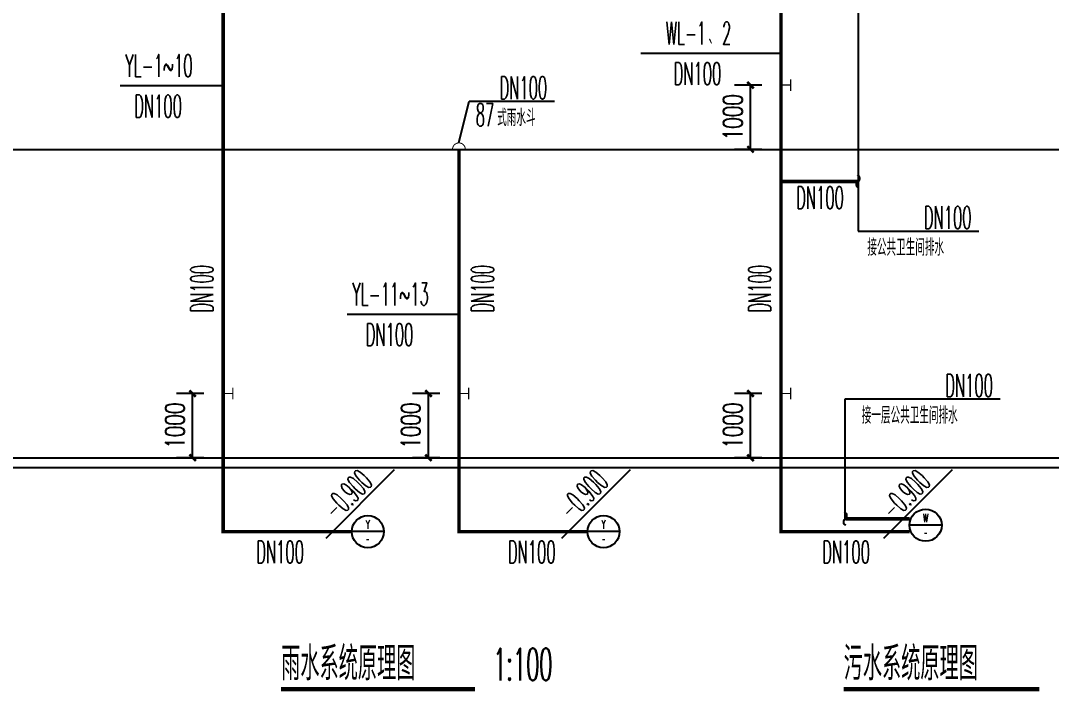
# Model space of a CAD drawing. Extents: x 1031190 to 1725648, y 733081 to 1571294.
# Drawn here: x 1288327 to 1304369, y 837434 to 847873 of the extents above; entities that cross this region are included whole.
import ezdxf
from ezdxf.enums import TextEntityAlignment as Align

# ---------------------------------------------------------------- set-up
doc = ezdxf.new("R2010")
doc.units = 0
doc.header["$LTSCALE"] = 1000
doc.header["$MEASUREMENT"] = 0
for name, color, linetype in [('DIM_SYMB', 3, 'Continuous'), ('DIM_不分区给水', 3, 'Continuous'), ('DIM_污水', 3, 'Continuous'), ('DIM_消防', 3, 'Continuous'), ('DIM_雨水', 3, 'Continuous'), ('EQUIP_污水', 7, 'Continuous'), ('PIPE-污水', 2, 'W'), ('PIPE-雨水', 4, 'Y'), ('TWT', 7, 'Continuous'), ('TWT_DIM', 3, 'Continuous'), ('WELL_污水', 2, 'Continuous')]:
    doc.layers.add(name, color=color, linetype=linetype)
doc.layers.add('ZC', color=6, linetype='Continuous', lineweight=40)
doc.styles.add('_TCH_DIM_T3', font='SIMPLEX', dxfattribs={"width": 0.705882, "bigfont": 'GBCBIG'})
doc.styles.add('_TWT_SERIAL', font='simplex.shx', dxfattribs={"width": 0.6, "oblique": 10, "height": 3.5, "bigfont": 'aadri.shx'})
doc.styles.get("Standard").update_dxf_attribs({"font": 'gbenor.shx', "bigfont": 'gbcbig.shx'})
doc.linetypes.add('W', pattern='A,3,-0.2,["W",Standard,S=0.25,R=0,X=-0.1,Y=-0.115],-0.2', length=3.4)
doc.linetypes.add('Y', pattern='A,2,-0.2,["Y",Standard,S=0.4,R=0,X=-0.1,Y=-0.115],-0.35', length=2.55)
doc.dimstyles.new('_TWT_ARCH&&100', dxfattribs={"dimtxt": 297.5, "dimasz": 100, "dimexe": 250, "dimexo": 300, "dimgap": 126.25, "dimtad": 1, "dimdec": 0, "dimzin": 0, "dimdsep": 46, "dimtxsty": '_TCH_DIM_T3', "dimblk": 'ARCHTICK', "dimcen": 0.09, "dimclrt": 7, "dimazin": 2, "dimtfac": 1, "dimtdec": 0, "dimtix": 1, "dimtmove": 2, "dimatfit": 3, "dimfxl": 0, "dimtolj": 1, "dimtzin": 0, "dimarcsym": 0})

# ---------------------------------------------------------------- blocks, each defined once
blk = doc.blocks.new('A$C18B071EE')
at = {"layer": 'DIM_雨水'}
blk.add_line((250, 0), (-250, 0), dxfattribs=at)
blk.add_circle((0, 0), 250, dxfattribs=at)
at = {"layer": 'DIM_雨水', "color": 7, "style": '_TWT_SERIAL'}
for s, width, p, p2 in [('Y', 0.6, (-31, 46), (31, 46)), ('-', 0.466667, (-27, -180), (27, -180))]:
    blk.add_text(s, height=134, dxfattribs=dict(at, width=width)).set_placement(p, p2, align=Align.FIT)
blk = doc.blocks.new('$TWTSYS$00000187')
blk.add_circle((0, 0, 0), 0.5)
blk = doc.blocks.new('A$C67B35354')
at = {"layer": 'DIM_污水'}
blk.add_line((250, 0), (-250, 0), dxfattribs=at)
at = {"layer": 'WELL_污水', "xscale": 500, "yscale": 500, "zscale": 500}
blk.add_blockref('$TWTSYS$00000187', (0, 0), dxfattribs=at)
at = {"layer": 'DIM_污水', "color": 7, "style": '_TWT_SERIAL'}
for s, height, width, p, p2 in [('W', 132, 0.6, (-38, 46), (38, 46)), ('-', 134, 0.466667, (-27, -180), (27, -180))]:
    blk.add_text(s, height=height, dxfattribs=dict(at, width=width)).set_placement(p, p2, align=Align.FIT)
blk = doc.blocks.new('_ArchTick')
at = {"color": 0, "linetype": 'ByBlock', "const_width": 0.4}
blk.add_lwpolyline([(-0.5, -0.5), (0.5, 0.5)], dxfattribs=at)
blk = doc.blocks.new('*D890')
at = {"layer": 'Defpoints', "color": 0}
for p in [(1299686.071, 846869.667), (1300161.644, 846869.667), (1300161.644, 845869.667)]:
    blk.add_point(p, dxfattribs=at)
at = {"layer": 'TWT_DIM', "color": 0, "lineweight": -2}
for p, q in [((1299861.644, 846869.667), (1299436.071, 846869.667)), ((1299686.071, 845869.667), (1299686.071, 846869.667)), ((1299861.644, 845869.667), (1299436.071, 845869.667))]:
    blk.add_line(p, q, dxfattribs=at)
at = {"layer": 'TWT_DIM', "color": 0, "lineweight": -2, "xscale": 100, "yscale": 100, "zscale": 100}
for p, rotation in [((1299686.071, 846869.667), 90), ((1299686.071, 845869.667), 270)]:
    blk.add_blockref('_ArchTick', p, dxfattribs=dict(at, rotation=rotation))
at = {"layer": 'TWT_DIM', "color": 7, "insert": (1299411.071, 846369.667), "char_height": 297.5, "attachment_point": 5, "rotation": 90, "style": '_TCH_DIM_T3'}
blk.add_mtext('\\A1;1000', dxfattribs=at)
blk = doc.blocks.new('*D891')
at = {"layer": 'Defpoints', "color": 0}
for p in [(1299686.071, 842069.667), (1300161.644, 842069.667), (1300161.644, 841069.667)]:
    blk.add_point(p, dxfattribs=at)
at = {"layer": 'TWT_DIM', "color": 0, "lineweight": -2}
for p, q in [((1299861.644, 842069.667), (1299436.071, 842069.667)), ((1299686.071, 841069.667), (1299686.071, 842069.667)), ((1299861.644, 841069.667), (1299436.071, 841069.667))]:
    blk.add_line(p, q, dxfattribs=at)
at = {"layer": 'TWT_DIM', "color": 0, "lineweight": -2, "xscale": 100, "yscale": 100, "zscale": 100}
for p, rotation in [((1299686.071, 842069.667), 90), ((1299686.071, 841069.667), 270)]:
    blk.add_blockref('_ArchTick', p, dxfattribs=dict(at, rotation=rotation))
at = {"layer": 'TWT_DIM', "color": 7, "insert": (1299411.071, 841569.667), "char_height": 297.5, "attachment_point": 5, "rotation": 90, "style": '_TCH_DIM_T3'}
blk.add_mtext('\\A1;1000', dxfattribs=at)
blk = doc.blocks.new('*D893')
at = {"layer": 'Defpoints', "color": 0}
for p in [(1294673.127, 842069.667), (1295148.7, 842069.667), (1295148.7, 841069.667)]:
    blk.add_point(p, dxfattribs=at)
at = {"layer": 'TWT_DIM', "color": 0, "lineweight": -2}
for p, q in [((1294848.7, 842069.667), (1294423.127, 842069.667)), ((1294673.127, 841069.667), (1294673.127, 842069.667)), ((1294848.7, 841069.667), (1294423.127, 841069.667))]:
    blk.add_line(p, q, dxfattribs=at)
at = {"layer": 'TWT_DIM', "color": 0, "lineweight": -2, "xscale": 100, "yscale": 100, "zscale": 100}
for p, rotation in [((1294673.127, 842069.667), 90), ((1294673.127, 841069.667), 270)]:
    blk.add_blockref('_ArchTick', p, dxfattribs=dict(at, rotation=rotation))
at = {"layer": 'TWT_DIM', "color": 7, "insert": (1294398.127, 841569.667), "char_height": 297.5, "attachment_point": 5, "rotation": 90, "style": '_TCH_DIM_T3'}
blk.add_mtext('\\A1;1000', dxfattribs=at)
blk = doc.blocks.new('*D894')
at = {"layer": 'Defpoints', "color": 0}
for p in [(1291003.804, 842069.667), (1291479.377, 842069.667), (1291479.377, 841069.667)]:
    blk.add_point(p, dxfattribs=at)
at = {"layer": 'TWT_DIM', "color": 0, "lineweight": -2}
for p, q in [((1291179.377, 842069.667), (1290753.804, 842069.667)), ((1291003.804, 841069.667), (1291003.804, 842069.667)), ((1291179.377, 841069.667), (1290753.804, 841069.667))]:
    blk.add_line(p, q, dxfattribs=at)
at = {"layer": 'TWT_DIM', "color": 0, "lineweight": -2, "xscale": 100, "yscale": 100, "zscale": 100}
for p, rotation in [((1291003.804, 842069.667), 90), ((1291003.804, 841069.667), 270)]:
    blk.add_blockref('_ArchTick', p, dxfattribs=dict(at, rotation=rotation))
at = {"layer": 'TWT_DIM', "color": 7, "insert": (1290728.804, 841569.667), "char_height": 297.5, "attachment_point": 5, "rotation": 90, "style": '_TCH_DIM_T3'}
blk.add_mtext('\\A1;1000', dxfattribs=at)
blk = doc.blocks.new('$ATTACHMENT$00000073')
at = {"const_width": 20}
for points in [[(0, 0), (150, 0)], [(150, 90), (150, -90)]]:
    blk.add_lwpolyline(points, dxfattribs=at)
blk = doc.blocks.new('$ATTACHMENT$00000217')
blk.add_line((-150, 0), (150, 0))
at = {"const_width": 15}
blk.add_lwpolyline([(-99, 0, -1), (101, 0)], format="xyb", dxfattribs=at)
blk = doc.blocks.new('$TwtSys$00000132')
at = {"elevation": 0}
blk.add_lwpolyline([(7, -101, -0.575183), (0, 0, 0.604745), (-11, 101, 16.924828)], format="xyb", dxfattribs=at)
blk = doc.blocks.new('*D1130')
at = {"layer": 'Defpoints', "color": 0}
for p in [(1299686.071, 846869.667), (1300161.644, 846869.667), (1300161.644, 845869.667)]:
    blk.add_point(p, dxfattribs=at)
at = {"layer": 'TWT_DIM', "color": 0, "lineweight": -2}
for p, q in [((1299861.644, 846869.667), (1299436.071, 846869.667)), ((1299686.071, 845869.667), (1299686.071, 846869.667)), ((1299861.644, 845869.667), (1299436.071, 845869.667))]:
    blk.add_line(p, q, dxfattribs=at)
at = {"layer": 'TWT_DIM', "color": 0, "lineweight": -2, "xscale": 100, "yscale": 100, "zscale": 100}
for p, rotation in [((1299686.071, 846869.667), 90), ((1299686.071, 845869.667), 270)]:
    blk.add_blockref('_ArchTick', p, dxfattribs=dict(at, rotation=rotation))
at = {"layer": 'TWT_DIM', "color": 7, "insert": (1299411.071, 846369.667), "char_height": 297.5, "attachment_point": 5, "rotation": 90, "style": '_TCH_DIM_T3'}
blk.add_mtext('\\A1;1000', dxfattribs=at)
blk = doc.blocks.new('*D1131')
at = {"layer": 'Defpoints', "color": 0}
for p in [(1299686.071, 842069.667), (1300161.644, 842069.667), (1300161.644, 841069.667)]:
    blk.add_point(p, dxfattribs=at)
at = {"layer": 'TWT_DIM', "color": 0, "lineweight": -2}
for p, q in [((1299861.644, 842069.667), (1299436.071, 842069.667)), ((1299686.071, 841069.667), (1299686.071, 842069.667)), ((1299861.644, 841069.667), (1299436.071, 841069.667))]:
    blk.add_line(p, q, dxfattribs=at)
at = {"layer": 'TWT_DIM', "color": 0, "lineweight": -2, "xscale": 100, "yscale": 100, "zscale": 100}
for p, rotation in [((1299686.071, 842069.667), 90), ((1299686.071, 841069.667), 270)]:
    blk.add_blockref('_ArchTick', p, dxfattribs=dict(at, rotation=rotation))
at = {"layer": 'TWT_DIM', "color": 7, "insert": (1299411.071, 841569.667), "char_height": 297.5, "attachment_point": 5, "rotation": 90, "style": '_TCH_DIM_T3'}
blk.add_mtext('\\A1;1000', dxfattribs=at)
blk = doc.blocks.new('*D1133')
at = {"layer": 'Defpoints', "color": 0}
for p in [(1294673.127, 842069.667), (1295148.7, 842069.667), (1295148.7, 841069.667)]:
    blk.add_point(p, dxfattribs=at)
at = {"layer": 'TWT_DIM', "color": 0, "lineweight": -2}
for p, q in [((1294848.7, 842069.667), (1294423.127, 842069.667)), ((1294673.127, 841069.667), (1294673.127, 842069.667)), ((1294848.7, 841069.667), (1294423.127, 841069.667))]:
    blk.add_line(p, q, dxfattribs=at)
at = {"layer": 'TWT_DIM', "color": 0, "lineweight": -2, "xscale": 100, "yscale": 100, "zscale": 100}
for p, rotation in [((1294673.127, 842069.667), 90), ((1294673.127, 841069.667), 270)]:
    blk.add_blockref('_ArchTick', p, dxfattribs=dict(at, rotation=rotation))
at = {"layer": 'TWT_DIM', "color": 7, "insert": (1294398.127, 841569.667), "char_height": 297.5, "attachment_point": 5, "rotation": 90, "style": '_TCH_DIM_T3'}
blk.add_mtext('\\A1;1000', dxfattribs=at)
blk = doc.blocks.new('*D1134')
at = {"layer": 'Defpoints', "color": 0}
for p in [(1291003.804, 842069.667), (1291479.377, 842069.667), (1291479.377, 841069.667)]:
    blk.add_point(p, dxfattribs=at)
at = {"layer": 'TWT_DIM', "color": 0, "lineweight": -2}
for p, q in [((1291179.377, 842069.667), (1290753.804, 842069.667)), ((1291003.804, 841069.667), (1291003.804, 842069.667)), ((1291179.377, 841069.667), (1290753.804, 841069.667))]:
    blk.add_line(p, q, dxfattribs=at)
at = {"layer": 'TWT_DIM', "color": 0, "lineweight": -2, "xscale": 100, "yscale": 100, "zscale": 100}
for p, rotation in [((1291003.804, 842069.667), 90), ((1291003.804, 841069.667), 270)]:
    blk.add_blockref('_ArchTick', p, dxfattribs=dict(at, rotation=rotation))
at = {"layer": 'TWT_DIM', "color": 7, "insert": (1290728.804, 841569.667), "char_height": 297.5, "attachment_point": 5, "rotation": 90, "style": '_TCH_DIM_T3'}
blk.add_mtext('\\A1;1000', dxfattribs=at)
blk = doc.blocks.new('*D1369')
at = {"layer": 'Defpoints', "color": 0}
for p in [(1299686.071, 846869.667), (1300161.644, 846869.667), (1300161.644, 845869.667)]:
    blk.add_point(p, dxfattribs=at)
at = {"layer": 'TWT_DIM', "color": 0, "lineweight": -2}
for p, q in [((1299861.644, 846869.667), (1299436.071, 846869.667)), ((1299686.071, 845869.667), (1299686.071, 846869.667)), ((1299861.644, 845869.667), (1299436.071, 845869.667))]:
    blk.add_line(p, q, dxfattribs=at)
at = {"layer": 'TWT_DIM', "color": 0, "lineweight": -2, "xscale": 100, "yscale": 100, "zscale": 100}
for p, rotation in [((1299686.071, 846869.667), 90), ((1299686.071, 845869.667), 270)]:
    blk.add_blockref('_ArchTick', p, dxfattribs=dict(at, rotation=rotation))
at = {"layer": 'TWT_DIM', "color": 7, "insert": (1299411.071, 846369.667), "char_height": 297.5, "attachment_point": 5, "rotation": 90, "style": '_TCH_DIM_T3'}
blk.add_mtext('\\A1;1000', dxfattribs=at)
blk = doc.blocks.new('*D1370')
at = {"layer": 'Defpoints', "color": 0}
for p in [(1299686.071, 842069.667), (1300161.644, 842069.667), (1300161.644, 841069.667)]:
    blk.add_point(p, dxfattribs=at)
at = {"layer": 'TWT_DIM', "color": 0, "lineweight": -2}
for p, q in [((1299861.644, 842069.667), (1299436.071, 842069.667)), ((1299686.071, 841069.667), (1299686.071, 842069.667)), ((1299861.644, 841069.667), (1299436.071, 841069.667))]:
    blk.add_line(p, q, dxfattribs=at)
at = {"layer": 'TWT_DIM', "color": 0, "lineweight": -2, "xscale": 100, "yscale": 100, "zscale": 100}
for p, rotation in [((1299686.071, 842069.667), 90), ((1299686.071, 841069.667), 270)]:
    blk.add_blockref('_ArchTick', p, dxfattribs=dict(at, rotation=rotation))
at = {"layer": 'TWT_DIM', "color": 7, "insert": (1299411.071, 841569.667), "char_height": 297.5, "attachment_point": 5, "rotation": 90, "style": '_TCH_DIM_T3'}
blk.add_mtext('\\A1;1000', dxfattribs=at)
blk = doc.blocks.new('*D1372')
at = {"layer": 'Defpoints', "color": 0}
for p in [(1294673.127, 842069.667), (1295148.7, 842069.667), (1295148.7, 841069.667)]:
    blk.add_point(p, dxfattribs=at)
at = {"layer": 'TWT_DIM', "color": 0, "lineweight": -2}
for p, q in [((1294848.7, 842069.667), (1294423.127, 842069.667)), ((1294673.127, 841069.667), (1294673.127, 842069.667)), ((1294848.7, 841069.667), (1294423.127, 841069.667))]:
    blk.add_line(p, q, dxfattribs=at)
at = {"layer": 'TWT_DIM', "color": 0, "lineweight": -2, "xscale": 100, "yscale": 100, "zscale": 100}
for p, rotation in [((1294673.127, 842069.667), 90), ((1294673.127, 841069.667), 270)]:
    blk.add_blockref('_ArchTick', p, dxfattribs=dict(at, rotation=rotation))
at = {"layer": 'TWT_DIM', "color": 7, "insert": (1294398.127, 841569.667), "char_height": 297.5, "attachment_point": 5, "rotation": 90, "style": '_TCH_DIM_T3'}
blk.add_mtext('\\A1;1000', dxfattribs=at)
blk = doc.blocks.new('*D1373')
at = {"layer": 'Defpoints', "color": 0}
for p in [(1291003.804, 842069.667), (1291479.377, 842069.667), (1291479.377, 841069.667)]:
    blk.add_point(p, dxfattribs=at)
at = {"layer": 'TWT_DIM', "color": 0, "lineweight": -2}
for p, q in [((1291179.377, 842069.667), (1290753.804, 842069.667)), ((1291003.804, 841069.667), (1291003.804, 842069.667)), ((1291179.377, 841069.667), (1290753.804, 841069.667))]:
    blk.add_line(p, q, dxfattribs=at)
at = {"layer": 'TWT_DIM', "color": 0, "lineweight": -2, "xscale": 100, "yscale": 100, "zscale": 100}
for p, rotation in [((1291003.804, 842069.667), 90), ((1291003.804, 841069.667), 270)]:
    blk.add_blockref('_ArchTick', p, dxfattribs=dict(at, rotation=rotation))
at = {"layer": 'TWT_DIM', "color": 7, "insert": (1290728.804, 841569.667), "char_height": 297.5, "attachment_point": 5, "rotation": 90, "style": '_TCH_DIM_T3'}
blk.add_mtext('\\A1;1000', dxfattribs=at)

msp = doc.modelspace()

# ---------------------------------------------------------------- hatches: boundary and pattern name
at = {"layer": 'PIPE-污水'}
for points in [[(1300161.6, 839919.7), (1300161.6, 839892.2), (1300134.1, 839892.2)], [(1300161.6, 839919.7), (1300134.1, 839919.7), (1300134.1, 839892.2)], [(1300161.6, 839919.7), (1300161.6, 839892.2), (1300134.1, 839892.2)], [(1300161.6, 839919.7), (1300134.1, 839919.7), (1300134.1, 839892.2)], [(1300161.6, 839919.7), (1300161.6, 839892.2), (1300134.1, 839892.2)], [(1300161.6, 839919.7), (1300134.1, 839919.7), (1300134.1, 839892.2)]]:
    msp.add_hatch(color=256, dxfattribs=at).paths.add_polyline_path(points)
at = {"layer": 'PIPE-雨水'}
for points in [[(1291479.4, 839919.7), (1291479.4, 839892.2), (1291451.9, 839892.2)], [(1291479.4, 839919.7), (1291451.9, 839919.7), (1291451.9, 839892.2)], [(1291479.4, 839919.7), (1291479.4, 839892.2), (1291451.9, 839892.2)], [(1291479.4, 839919.7), (1291451.9, 839919.7), (1291451.9, 839892.2)], [(1291479.4, 839919.7), (1291479.4, 839892.2), (1291451.9, 839892.2)], [(1291479.4, 839919.7), (1291451.9, 839919.7), (1291451.9, 839892.2)], [(1295148.7, 839919.7), (1295148.7, 839892.2), (1295121.2, 839892.2)], [(1295148.7, 839919.7), (1295121.2, 839919.7), (1295121.2, 839892.2)], [(1295148.7, 839919.7), (1295148.7, 839892.2), (1295121.2, 839892.2)], [(1295148.7, 839919.7), (1295121.2, 839919.7), (1295121.2, 839892.2)], [(1295148.7, 839919.7), (1295148.7, 839892.2), (1295121.2, 839892.2)], [(1295148.7, 839919.7), (1295121.2, 839919.7), (1295121.2, 839892.2)]]:
    msp.add_hatch(color=256, dxfattribs=at).paths.add_polyline_path(points)

# ---------------------------------------------------------------- linework, layer by layer
at = {"layer": 'DIM_SYMB', "const_width": 70}
for points in [[(1292381.5, 837469), (1295399.6, 837469)], [(1292381.5, 837469), (1295399.6, 837469)], [(1292381.5, 837469), (1295399.6, 837469)], [(1301135.7, 837469), (1304180.2, 837469)], [(1301135.7, 837469), (1304180.2, 837469)], [(1301135.7, 837469), (1304180.2, 837469)]]:
    msp.add_lwpolyline(points, dxfattribs=at)
at = {"layer": 'DIM_不分区给水'}
for p, q in [((1299784.6, 847363.8), (1297981.3, 847363.8)), ((1299784.6, 847363.8), (1297981.3, 847363.8)), ((1299784.6, 847363.8), (1297981.3, 847363.8)), ((1300161.6, 847363.8), (1299784.6, 847363.8)), ((1300161.6, 847363.8), (1299784.6, 847363.8)), ((1300161.6, 847363.8), (1299784.6, 847363.8)), ((1291102.4, 846856.3), (1289874.4, 846856.3)), ((1291102.4, 846856.3), (1289874.4, 846856.3)), ((1291102.4, 846856.3), (1289874.4, 846856.3)), ((1291479.4, 846856.3), (1291102.4, 846856.3)), ((1291479.4, 846856.3), (1291102.4, 846856.3)), ((1291479.4, 846856.3), (1291102.4, 846856.3)), ((1295148.7, 845969.7), (1295309.2, 846617.2)), ((1295148.7, 845969.7), (1295309.2, 846617.2)), ((1295148.7, 845969.7), (1295309.2, 846617.2)), ((1295309.2, 846617.2), (1296635.4, 846617.2)), ((1295309.2, 846617.2), (1296635.4, 846617.2)), ((1295309.2, 846617.2), (1296635.4, 846617.2)), ((1294771.7, 843301.5), (1293409.3, 843301.5)), ((1294771.7, 843301.5), (1293409.3, 843301.5)), ((1294771.7, 843301.5), (1293409.3, 843301.5)), ((1295148.7, 843301.5), (1294771.7, 843301.5)), ((1295148.7, 843301.5), (1294771.7, 843301.5)), ((1295148.7, 843301.5), (1294771.7, 843301.5))]:
    msp.add_line(p, q, dxfattribs=at)
at = {"layer": 'DIM_污水'}
for p, q in [((1301361.6, 848969.7), (1301361.6, 844597.9)), ((1301361.6, 848969.7), (1301361.6, 844597.9)), ((1301361.6, 848969.7), (1301361.6, 844597.9)), ((1301361.6, 844597.9), (1303239.6, 844597.9)), ((1301361.6, 844597.9), (1303239.6, 844597.9)), ((1301361.6, 844597.9), (1303239.6, 844597.9)), ((1301161.6, 840119.7), (1301161.6, 841984.4)), ((1301161.6, 841984.4), (1303573.9, 841984.4)), ((1301161.6, 840119.7), (1301161.6, 841984.4)), ((1301161.6, 841984.4), (1303573.9, 841984.4)), ((1301161.6, 840119.7), (1301161.6, 841984.4)), ((1301161.6, 841984.4), (1303573.9, 841984.4))]:
    msp.add_line(p, q, dxfattribs=at)
at = {"layer": 'DIM_消防'}
for p, q in [((1294141.8, 840879.6), (1293075.8, 839813.6)), ((1294141.8, 840879.6), (1293075.8, 839813.6)), ((1294141.8, 840879.6), (1293075.8, 839813.6)), ((1297811.1, 840879.6), (1296745.2, 839813.6)), ((1297811.1, 840879.6), (1296745.2, 839813.6)), ((1297811.1, 840879.6), (1296745.2, 839813.6)), ((1302824.1, 840879.6), (1301758.1, 839813.6)), ((1302824.1, 840879.6), (1301758.1, 839813.6)), ((1302824.1, 840879.6), (1301758.1, 839813.6))]:
    msp.add_line(p, q, dxfattribs=at)
at = {"layer": 'PIPE-污水', "const_width": 55}
for points in [[(1300161.6, 848969.7), (1300161.6, 846869.7)], [(1300161.6, 848969.7), (1300161.6, 846869.7)], [(1300161.6, 848969.7), (1300161.6, 846869.7)], [(1300161.6, 846869.7), (1300161.6, 845369.7)], [(1300161.6, 846869.7), (1300161.6, 845369.7)], [(1300161.6, 846869.7), (1300161.6, 845369.7)], [(1300161.6, 845369.7), (1301361.6, 845369.7)], [(1300161.6, 845369.7), (1300161.6, 842069.7)], [(1300161.6, 845369.7), (1301361.6, 845369.7)], [(1300161.6, 845369.7), (1300161.6, 842069.7)], [(1300161.6, 845369.7), (1301361.6, 845369.7)], [(1300161.6, 845369.7), (1300161.6, 842069.7)], [(1300161.6, 842069.7), (1300161.6, 839919.7)], [(1300161.6, 842069.7), (1300161.6, 839919.7)], [(1300161.6, 842069.7), (1300161.6, 839919.7)], [(1301161.6, 840119.7), (1302161.6, 840119.7)], [(1301161.6, 840119.7), (1302161.6, 840119.7)], [(1301161.6, 840119.7), (1302161.6, 840119.7)], [(1300161.6, 839919.7), (1302161.6, 839919.7)], [(1300161.6, 839919.7), (1302161.6, 839919.7)], [(1300161.6, 839919.7), (1302161.6, 839919.7)]]:
    msp.add_lwpolyline(points, dxfattribs=at)
at = {"layer": 'PIPE-雨水', "const_width": 55}
for points in [[(1291479.4, 852469.7), (1291479.4, 842069.7)], [(1291479.4, 852469.7), (1291479.4, 842069.7)], [(1291479.4, 852469.7), (1291479.4, 842069.7)], [(1295148.7, 845869.7), (1295148.7, 842069.7)], [(1295148.7, 845869.7), (1295148.7, 842069.7)], [(1295148.7, 845869.7), (1295148.7, 842069.7)], [(1291479.4, 842069.7), (1291479.4, 839919.7)], [(1291479.4, 842069.7), (1291479.4, 839919.7)], [(1291479.4, 842069.7), (1291479.4, 839919.7)], [(1295148.7, 842069.7), (1295148.7, 839919.7)], [(1295148.7, 842069.7), (1295148.7, 839919.7)], [(1295148.7, 842069.7), (1295148.7, 839919.7)], [(1291479.4, 839919.7), (1293479.4, 839919.7)], [(1291479.4, 839919.7), (1293479.4, 839919.7)], [(1291479.4, 839919.7), (1293479.4, 839919.7)], [(1295148.7, 839919.7), (1297148.7, 839919.7)], [(1295148.7, 839919.7), (1297148.7, 839919.7)], [(1295148.7, 839919.7), (1297148.7, 839919.7)]]:
    msp.add_lwpolyline(points, dxfattribs=at)
at = {"layer": 'TWT'}
for p, q in [((1285112.3, 845869.7), (1355074.7, 845869.7)), ((1285112.3, 845869.7), (1355074.7, 845869.7)), ((1285112.3, 845869.7), (1355074.7, 845869.7)), ((1285112.3, 841069.7), (1355074.7, 841069.7)), ((1285112.3, 841069.7), (1355074.7, 841069.7)), ((1285112.3, 841069.7), (1355074.7, 841069.7)), ((1285112.3, 840919.7), (1355074.7, 840919.7)), ((1285112.3, 840919.7), (1355074.7, 840919.7)), ((1285112.3, 840919.7), (1355074.7, 840919.7))]:
    msp.add_line(p, q, dxfattribs=at)

# ---------------------------------------------------------------- block references
at = {"layer": 'EQUIP_污水'}
for name, p in [('$ATTACHMENT$00000073', (1300161.6, 846869.7)), ('$ATTACHMENT$00000073', (1300161.6, 846869.7)), ('$ATTACHMENT$00000073', (1300161.6, 846869.7)), ('$ATTACHMENT$00000217', (1295147.3, 845869.7)), ('$ATTACHMENT$00000217', (1295147.3, 845869.7)), ('$ATTACHMENT$00000217', (1295147.3, 845869.7)), ('$TwtSys$00000132', (1301361.6, 845369.7)), ('$TwtSys$00000132', (1301361.6, 845369.7)), ('$TwtSys$00000132', (1301361.6, 845369.7)), ('$ATTACHMENT$00000073', (1291479.4, 842069.7)), ('$ATTACHMENT$00000073', (1291479.4, 842069.7)), ('$ATTACHMENT$00000073', (1291479.4, 842069.7)), ('$ATTACHMENT$00000073', (1295148.7, 842069.7)), ('$ATTACHMENT$00000073', (1295148.7, 842069.7)), ('$ATTACHMENT$00000073', (1295148.7, 842069.7)), ('$ATTACHMENT$00000073', (1300161.6, 842069.7)), ('$ATTACHMENT$00000073', (1300161.6, 842069.7)), ('$ATTACHMENT$00000073', (1300161.6, 842069.7)), ('$TwtSys$00000132', (1301161.6, 840119.7)), ('$TwtSys$00000132', (1301161.6, 840119.7)), ('$TwtSys$00000132', (1301161.6, 840119.7))]:
    msp.add_blockref(name, p, dxfattribs=at)
at = {"layer": 'ZC'}
for name, p in [('A$C18B071EE', (1293729.4, 839919.7)), ('A$C18B071EE', (1293729.4, 839919.7)), ('A$C18B071EE', (1293729.4, 839919.7)), ('A$C18B071EE', (1297398.7, 839919.7)), ('A$C18B071EE', (1297398.7, 839919.7)), ('A$C18B071EE', (1297398.7, 839919.7)), ('A$C67B35354', (1302411.6, 840019.7)), ('A$C67B35354', (1302411.6, 840019.7)), ('A$C67B35354', (1302411.6, 840019.7))]:
    msp.add_blockref(name, p, dxfattribs=at)

# ---------------------------------------------------------------- texts
at = {"layer": 'DIM_SYMB', "color": 7, "style": '_TWT_SERIAL'}
for s, height, width, p in [('雨水系统原理图', 523.62, 0.6, (1292381.5, 837604.9)), ('雨水系统原理图', 523.62, 0.6, (1292381.5, 837604.9)), ('雨水系统原理图', 523.62, 0.6, (1292381.5, 837604.9)), ('1:100', 500, 0.48, (1295679.6, 837604.9)), ('1:100', 500, 0.48, (1295679.6, 837604.9)), ('1:100', 500, 0.48, (1295679.6, 837604.9)), ('污水系统原理图', 523.62, 0.6, (1301135.7, 837604.9)), ('污水系统原理图', 523.62, 0.6, (1301135.7, 837604.9)), ('污水系统原理图', 523.62, 0.6, (1301135.7, 837604.9))]:
    msp.add_text(s, height=height, dxfattribs=dict(at, width=width)).set_placement(p)
at = {"layer": 'DIM_不分区给水', "color": 7, "style": '_TWT_SERIAL'}
for s, height, width, p in [('WL-1', 350, 0.48, (1298369, 847503.8)), ('WL-1', 350, 0.48, (1298369, 847503.8)), ('WL-1', 350, 0.48, (1298369, 847503.8)), ('2', 350, 0.48, (1299243, 847503.8)), ('2', 350, 0.48, (1299243, 847503.8)), ('2', 350, 0.48, (1299243, 847503.8)), ('、', 261.8, 0.6, (1299033, 847503.8)), ('、', 261.8, 0.6, (1299033, 847503.8)), ('、', 261.8, 0.6, (1299033, 847503.8)), ('YL-1~10', 350, 0.48, (1289958.2, 846996.3)), ('YL-1~10', 350, 0.48, (1289958.2, 846996.3)), ('YL-1~10', 350, 0.48, (1289958.2, 846996.3)), ('DN100', 350, 0.48, (1298490, 846873.8)), ('DN100', 350, 0.48, (1298490, 846873.8)), ('DN100', 350, 0.48, (1298490, 846873.8)), ('DN100', 350, 0.48, (1295779.4, 846652.2)), ('DN100', 350, 0.48, (1295779.4, 846652.2)), ('DN100', 350, 0.48, (1295779.4, 846652.2)), ('DN100', 350, 0.48, (1290095.4, 846366.3)), ('DN100', 350, 0.48, (1290095.4, 846366.3)), ('DN100', 350, 0.48, (1290095.4, 846366.3)), ('87', 350, 0.48, (1295409.7, 846232.2)), ('87', 350, 0.48, (1295409.7, 846232.2)), ('87', 350, 0.48, (1295409.7, 846232.2)), ('式雨水斗', 261.81, 0.6, (1295743.4, 846232.2)), ('式雨水斗', 261.81, 0.6, (1295743.4, 846232.2)), ('式雨水斗', 261.81, 0.6, (1295743.4, 846232.2)), ('YL-11~13', 350, 0.48, (1293490.5, 843441.5)), ('YL-11~13', 350, 0.48, (1293490.5, 843441.5)), ('YL-11~13', 350, 0.48, (1293490.5, 843441.5)), ('DN100', 350, 0.48, (1293697.5, 842811.5)), ('DN100', 350, 0.48, (1293697.5, 842811.5)), ('DN100', 350, 0.48, (1293697.5, 842811.5))]:
    msp.add_text(s, height=height, dxfattribs=dict(at, width=width)).set_placement(p)
at = {"layer": 'DIM_污水', "color": 7, "style": '_TWT_SERIAL'}
for s, height, width, p in [('DN100', 350, 0.48, (1302383.6, 844632.9)), ('DN100', 350, 0.48, (1302383.6, 844632.9)), ('DN100', 350, 0.48, (1302383.6, 844632.9)), ('接公共卫生间排水', 261.81, 0.6, (1301503.9, 844212.9)), ('接公共卫生间排水', 261.81, 0.6, (1301503.9, 844212.9)), ('接公共卫生间排水', 261.81, 0.6, (1301503.9, 844212.9)), ('DN100', 350, 0.48, (1302717.9, 842019.4)), ('DN100', 350, 0.48, (1302717.9, 842019.4)), ('DN100', 350, 0.48, (1302717.9, 842019.4)), ('接一层公共卫生间排水', 261.81, 0.6, (1301418.2, 841599.4)), ('接一层公共卫生间排水', 261.81, 0.6, (1301418.2, 841599.4)), ('接一层公共卫生间排水', 261.81, 0.6, (1301418.2, 841599.4))]:
    msp.add_text(s, height=height, dxfattribs=dict(at, width=width)).set_placement(p)
at = {"layer": 'DIM_消防', "color": 7, "style": '_TWT_SERIAL', "width": 0.48}
for p in [(1300396.8, 844942.1), (1300396.8, 844942.1), (1300396.8, 844942.1), (1291994.6, 839428.3), (1291994.6, 839428.3), (1291994.6, 839428.3), (1295911, 839428.3), (1295911, 839428.3), (1295911, 839428.3), (1300803.3, 839428.3), (1300803.3, 839428.3), (1300803.3, 839428.3)]:
    msp.add_text('DN100', height=350, dxfattribs=at).set_placement(p)
for s, rotation, p in [('DN100', 90, (1291322.3, 843329.2)), ('DN100', 90, (1291322.3, 843329.2)), ('DN100', 90, (1291322.3, 843329.2)), ('DN100', 90, (1295690.4, 843329.2)), ('DN100', 90, (1295690.4, 843329.2)), ('DN100', 90, (1295690.4, 843329.2)), ('DN100', 90, (1300004.6, 843329.2)), ('DN100', 90, (1300004.6, 843329.2)), ('DN100', 90, (1300004.6, 843329.2)), ('-0.900', 45, (1293239.6, 840076.4)), ('-0.900', 45, (1293239.6, 840076.4)), ('-0.900', 45, (1293239.6, 840076.4)), ('-0.900', 45, (1296908.9, 840076.4)), ('-0.900', 45, (1296908.9, 840076.4)), ('-0.900', 45, (1296908.9, 840076.4)), ('-0.900', 45, (1301921.9, 840076.4)), ('-0.900', 45, (1301921.9, 840076.4)), ('-0.900', 45, (1301921.9, 840076.4))]:
    msp.add_text(s, height=350, rotation=rotation, dxfattribs=at).set_placement(p)

# ---------------------------------------------------------------- dimensions: what is measured, and where the dimension line sits
at = {"layer": 'TWT_DIM'}
for p1, p2, picture, middle in [((1300161.6, 845869.7), (1300161.6, 846869.7), '*D890', (1299411.1, 846369.7)), ((1300161.6, 845869.7), (1300161.6, 846869.7), '*D1130', (1299411.1, 846369.7)), ((1300161.6, 845869.7), (1300161.6, 846869.7), '*D1369', (1299411.1, 846369.7)), ((1291479.4, 841069.7), (1291479.4, 842069.7), '*D894', (1290728.8, 841569.7)), ((1291479.4, 841069.7), (1291479.4, 842069.7), '*D1134', (1290728.8, 841569.7)), ((1291479.4, 841069.7), (1291479.4, 842069.7), '*D1373', (1290728.8, 841569.7)), ((1295148.7, 841069.7), (1295148.7, 842069.7), '*D893', (1294398.1, 841569.7)), ((1295148.7, 841069.7), (1295148.7, 842069.7), '*D1133', (1294398.1, 841569.7)), ((1295148.7, 841069.7), (1295148.7, 842069.7), '*D1372', (1294398.1, 841569.7)), ((1300161.6, 841069.7), (1300161.6, 842069.7), '*D891', (1299411.1, 841569.7)), ((1300161.6, 841069.7), (1300161.6, 842069.7), '*D1131', (1299411.1, 841569.7)), ((1300161.6, 841069.7), (1300161.6, 842069.7), '*D1370', (1299411.1, 841569.7))]:
    dim = msp.add_aligned_dim(p1=p1, p2=p2, distance=475.6, dimstyle='_TWT_ARCH&&100', dxfattribs=at)
    dim.commit()
    dim.dimension.update_dxf_attribs({"geometry": picture, "text_midpoint": middle})

doc.saveas('drawing.dxf')
